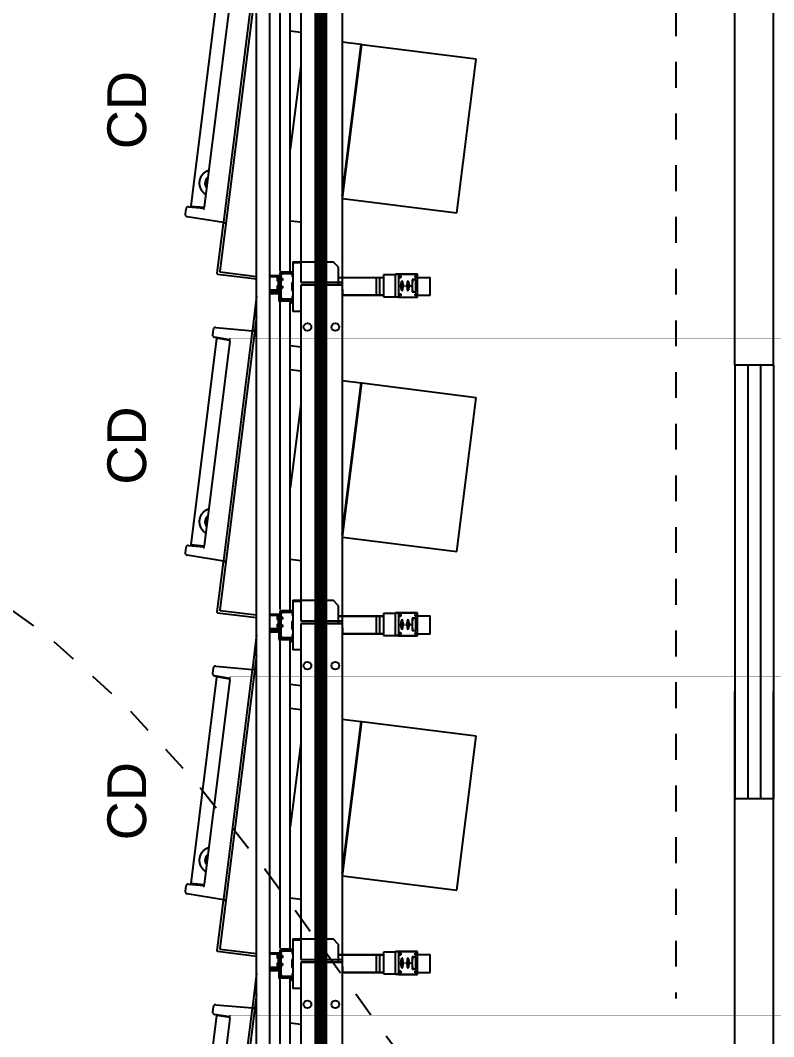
# Model space of a CAD drawing. Extents: x 16 to 124, y 36 to 90.
# Drawn here: x 57.683 to 60.596, y 40.72 to 44.652 of the extents above; entities that cross this region are included whole.
import ezdxf

# ---------------------------------------------------------------- set-up
doc = ezdxf.new("R2010")
doc.units = 0
doc.header["$LTSCALE"] = 0.02
doc.linetypes.add('DASHDOT', pattern=[1, 0.5, -0.25, 0, -0.25])
doc.linetypes.add('DASHED2', pattern=[0.375, 0.25, -0.125])
for name, color, linetype in [('CALHA', 160, 'CONTINUOUS'), ('CAN-ALARME', 10, 'DASHDOT'), ('CAN-SENSOR', 9, 'DASHED2'), ('CARENAGEM', 1, 'CONTINUOUS'), ('ESQUADRIAS', 1, 'CONTINUOUS'), ('PAREDES', 7, 'CONTINUOUS'), ('PISO', 6, 'CONTINUOUS')]:
    doc.layers.add(name, color=color, linetype=linetype)
doc.styles.add('PAVIM', font='swiss.ttf')

# ---------------------------------------------------------------- blocks, each defined once
blk = doc.blocks.new('A$C3C972CB8')
at = {"layer": 'CARENAGEM'}
for p, q in [((0.526, 1.1254), (0.4705, 0.6829)), ((1.1213, 1.0507), (0.526, 1.1254)), ((1.0658, 0.6082), (1.1213, 1.0507)), ((0.0606, 0.898), (0.0606, 0.9469)), ((0.1306, 0.9469), (0.0606, 0.9469)), ((0.1306, 0.9469), (0.1306, 0.898)), ((1.3707, 0.898), (1.3707, 0.9469)), ((1.4407, 0.9469), (1.3707, 0.9469)), ((1.4407, 0.9469), (1.4407, 0.898)), ((0.1367, 0.898), (0.0487, 0.898)), ((0.0487, 0.898), (0.0487, 0.8251)), ((0.0552, 0.8927), (0.0552, 0.8894)), ((0.0602, 0.8894), (0.0602, 0.8927)), ((0.0692, 0.8922), (0.0692, 0.8773)), ((0.1162, 0.8922), (0.0692, 0.8922)), ((0.0692, 0.8913), (0.1162, 0.8913)), ((0.0692, 0.8773), (0.1162, 0.8773)), ((0.1162, 0.8773), (0.1162, 0.8922)), ((0.1252, 0.8927), (0.1252, 0.8894)), ((0.1302, 0.8894), (0.1302, 0.8927)), ((0.1367, 0.8251), (0.1367, 0.898)), ((1.4476, 0.898), (1.3596, 0.898)), ((1.3596, 0.898), (1.3596, 0.8251)), ((1.3661, 0.8927), (1.3661, 0.8894)), ((1.3711, 0.8894), (1.3711, 0.8927)), ((1.3801, 0.8922), (1.3801, 0.8773)), ((1.4271, 0.8922), (1.3801, 0.8922)), ((1.3801, 0.8913), (1.4271, 0.8913)), ((1.3801, 0.8773), (1.4271, 0.8773)), ((1.4271, 0.8773), (1.4271, 0.8922)), ((1.4361, 0.8927), (1.4361, 0.8894)), ((1.4411, 0.8894), (1.4411, 0.8927)), ((1.4476, 0.8251), (1.4476, 0.898)), ((0.0552, 0.8338), (0.0552, 0.8304)), ((0.0602, 0.8304), (0.0602, 0.8338)), ((0.1084, 0.8391), (0.0769, 0.8391)), ((0.1252, 0.8338), (0.1252, 0.8304)), ((0.1302, 0.8304), (0.1302, 0.8338)), ((1.3661, 0.8338), (1.3661, 0.8304)), ((1.3711, 0.8304), (1.3711, 0.8338)), ((1.4193, 0.8392), (1.3878, 0.8392)), ((1.4361, 0.8338), (1.4361, 0.8304)), ((1.4411, 0.8304), (1.4411, 0.8338)), ((0.0487, 0.8251), (0.0487, 0.8134)), ((0.0487, 0.8251), (0.1367, 0.8251)), ((0.1367, 0.8134), (0.0487, 0.8134)), ((0.0506, 0.8134), (0.0506, 0.7663)), ((0.1356, 0.7663), (0.1356, 0.8134)), ((0.1367, 0.8251), (0.1367, 0.8134)), ((1.3596, 0.8251), (1.3596, 0.8134)), ((1.3596, 0.8251), (1.4476, 0.8251)), ((1.3966, 0.8134), (1.3596, 0.8134)), ((1.3607, 0.8134), (1.3607, 0.7663)), ((1.4457, 0.7663), (1.4457, 0.8134)), ((1.4476, 0.8251), (1.4476, 0.8134)), ((0.0506, 0.7663), (0.1356, 0.7663)), ((0.0606, 0.5916), (0.0606, 0.7663)), ((0.0628, 0.7663), (0.0628, 0.5916)), ((0.0628, 0.7509), (0.1283, 0.7509)), ((0.1283, 0.6066), (0.1283, 0.7663)), ((0.1306, 0.7663), (0.1306, 0.6066)), ((1.3607, 0.7663), (1.4457, 0.7663)), ((1.3707, 0.6066), (1.3707, 0.7663)), ((1.3729, 0.7663), (1.3729, 0.6066)), ((1.3729, 0.7509), (1.4384, 0.7509)), ((1.4384, 0.6086), (1.4384, 0.7663)), ((1.4407, 0.7663), (1.4407, 0.6086)), ((0.1283, 0.74), (0.0628, 0.74)), ((1.4384, 0.74), (1.3729, 0.74)), ((0.4701, 0.6799), (0.4609, 0.6066)), ((0.4705, 0.6829), (0.4701, 0.6799)), ((1.0546, 0.6066), (0.4701, 0.6799)), ((1.0658, 0.6082), (0.4705, 0.6829)), ((0.02, 0.5916), (0, 0.5716)), ((0.02, 0.5916), (0.0899, 0.5916)), ((0.0899, 0.6066), (1.389, 0.6066)), ((0.0899, 0.6066), (0.0899, 0.4466)), ((0.0908, 0.6057), (0.0908, 0.4475)), ((1.0656, 0.6066), (1.0658, 0.6082)), ((1.389, 0.6066), (1.4407, 0.6086)), ((1.389, 0.4475), (1.389, 0.6066)), ((0, 0.4159), (0, 0.5716)), ((0.0899, 0.5327), (0.025, 0.5327)), ((0.025, 0.5227), (0.0899, 0.5227)), ((0.0606, 0.5227), (0.0606, 0.5327)), ((0.0628, 0.5327), (0.0628, 0.5227)), ((0.0908, 0.4475), (1.389, 0.4475)), ((0.192, 0.4466), (0.192, 0.4159)), ((0.3247, 0.4059), (0.3298, 0.4466)), ((0.4237, 0.4466), (0.4186, 0.4059)), ((0.552, 0.4466), (0.8764, 0.4059)), ((1.1513, 0.4059), (1.1564, 0.4466)), ((1.3132, 0.4159), (1.3132, 0.4466)), ((0, 0.4159), (0.192, 0.4159)), ((0.0406, 0.4159), (0.0451, 0.4159)), ((0.0406, 0.4159), (0.0406, 0.4159)), ((0.0406, 0.4114), (0.0406, 0.3704)), ((0.0428, 0.3704), (0.0428, 0.4114)), ((0.0458, 0.4081), (0.0436, 0.4081)), ((0.0436, 0.4081), (0.0436, 0.3726)), ((0.0586, 0.4159), (0.0451, 0.4159)), ((0.0451, 0.4136), (0.0586, 0.4136)), ((0.0458, 0.3726), (0.0458, 0.4081)), ((0.0463, 0.4136), (0.0463, 0.3764)), ((0.0586, 0.4136), (0.0586, 0.4159)), ((0.0586, 0.4159), (0.1326, 0.4159)), ((0.0831, 0.4124), (0.1081, 0.4124)), ((0.1326, 0.4159), (0.1326, 0.4136)), ((0.1461, 0.4159), (0.1326, 0.4159)), ((0.1326, 0.4136), (0.1461, 0.4136)), ((0.1448, 0.3764), (0.1448, 0.4136)), ((0.1476, 0.4081), (0.1453, 0.4081)), ((0.1453, 0.4081), (0.1453, 0.3726)), ((0.1461, 0.4159), (0.1506, 0.4159)), ((0.1476, 0.3726), (0.1476, 0.4081)), ((0.1483, 0.4114), (0.1483, 0.3704)), ((0.1506, 0.4159), (0.1506, 0.4159)), ((0.1506, 0.3704), (0.1506, 0.4114)), ((0.1566, 0.4114), (0.1506, 0.4114)), ((0.1556, 0.4059), (0.1511, 0.4059)), ((0.1511, 0.3704), (0.1511, 0.4059)), ((1.3457, 0.4059), (0.1556, 0.4059)), ((0.1566, 0.4114), (0.1606, 0.4114)), ((0.1606, 0.4114), (0.1606, 0.4059)), ((1.3132, 0.4159), (1.3552, 0.4159)), ((1.3502, 0.4059), (1.3457, 0.4059)), ((1.3502, 0.4059), (1.3502, 0.3704)), ((1.3507, 0.4114), (1.3507, 0.3704)), ((1.3529, 0.3704), (1.3529, 0.4114)), ((1.3559, 0.4081), (1.3537, 0.4081)), ((1.3537, 0.4081), (1.3537, 0.3726)), ((1.3687, 0.4159), (1.3552, 0.4159)), ((1.3552, 0.4136), (1.3687, 0.4136)), ((1.3559, 0.3726), (1.3559, 0.4081)), ((1.3564, 0.4136), (1.3564, 0.3764)), ((1.3687, 0.4136), (1.3687, 0.4159)), ((0.1461, 0.3681), (0.0451, 0.3681)), ((0.0451, 0.3659), (0.1461, 0.3659)), ((0.0463, 0.3764), (0.0523, 0.3704)), ((0.0646, 0.3704), (0.0481, 0.3704)), ((0.0536, 0.3259), (0.0536, 0.3659)), ((0.1086, 0.3609), (0.0586, 0.3609)), ((0.0586, 0.3609), (0.0586, 0.3259)), ((0.0606, 0.3609), (0.0606, 0.3589)), ((0.0766, 0.3589), (0.0606, 0.3589)), ((0.0726, 0.3759), (0.0646, 0.3759)), ((0.0646, 0.3759), (0.0726, 0.3759)), ((0.0646, 0.3759), (0.0646, 0.3681)), ((0.0646, 0.3759), (0.0646, 0.3759)), ((0.0726, 0.3759), (0.0726, 0.3681)), ((0.0726, 0.3759), (0.0726, 0.3759)), ((0.0946, 0.3704), (0.0726, 0.3704)), ((0.0766, 0.3609), (0.0766, 0.3589)), ((0.0906, 0.3589), (0.0906, 0.3609)), ((0.0906, 0.3589), (0.1066, 0.3589)), ((0.1026, 0.3759), (0.0946, 0.3759)), ((0.0946, 0.3759), (0.1026, 0.3759)), ((0.0946, 0.3759), (0.0946, 0.3759)), ((0.0946, 0.3681), (0.0946, 0.3759)), ((0.1026, 0.3759), (0.1026, 0.3759)), ((0.1026, 0.3681), (0.1026, 0.3759)), ((0.1431, 0.3704), (0.1026, 0.3704)), ((0.1066, 0.3589), (0.1066, 0.3609)), ((0.1086, 0.3259), (0.1086, 0.3609)), ((0.1136, 0.3659), (0.1136, 0.3259)), ((0.1192, 0.3634), (0.1177, 0.3634)), ((0.1177, 0.3634), (0.1177, 0.3259)), ((0.1506, 0.3634), (0.1192, 0.3634)), ((0.1192, 0.3259), (0.1192, 0.3634)), ((0.1224, 0.3629), (0.1551, 0.3629)), ((0.1224, 0.3259), (0.1224, 0.3629)), ((0.1388, 0.3704), (0.1448, 0.3764)), ((0.1506, 0.3629), (0.1506, 0.3704)), ((0.1551, 0.3659), (1.3462, 0.3659)), ((0.1551, 0.3659), (0.1551, 0.3641)), ((0.1551, 0.3629), (0.1551, 0.3641)), ((0.0956, 0.3259), (1.4057, 0.3259)), ((1.4057, 0.2759), (0.0956, 0.2759)), ((0.1331, 0.2759), (0.2632, 0.2596)), ((0.2135, 0.2759), (1.3471, 0.1337)), ((1.3491, 0.1352), (1.3668, 0.2759)), ((1.358, 0.1253), (1.3768, 0.2759)), ((0.2543, 0.1181), (0.267, 0.26)), ((0.2674, 0.2691), (0.2665, 0.2622)), ((0.2665, 0.2622), (0.2674, 0.2691)), ((0.2691, 0.2588), (1.1562, 0.1476)), ((0.302, 0.1729), (0.2924, 0.1133)), ((0.3044, 0.1728), (0.2962, 0.1218)), ((0.3073, 0.1725), (1.0978, 0.0733)), ((0.2967, 0.1212), (1.0955, 0.021)), ((1.1585, 0.1482), (1.1358, 0.0075)), ((1.1595, 0.1502), (1.1604, 0.1571)), ((1.1604, 0.1571), (1.1595, 0.1502)), ((1.1621, 0.1468), (1.3546, 0.1227)), ((0.2621, 0.1083), (0.2824, 0.1058)), ((1.1007, 0.0729), (1.096, 0.0215)), ((1.0976, 0.0123), (1.1031, 0.0724)), ((1.1055, 0.0025), (1.1258, 0))]:
    blk.add_line(p, q, dxfattribs=at)
for centre in [(0.2529, 0.5806), (0.2529, 0.5266), (0.2529, 0.4726)]:
    blk.add_circle(centre, 0.015, dxfattribs=at)
for centre, radius, start, end in [((0.025, 0.5277), 0.005, 90, 270), ((1.3159, 0.5295), 0.0055, 315.5774, 0), ((0.0451, 0.4114), 0.0045, 90, 180), ((0.0451, 0.4114), 0.00225, 90, 180), ((0.0831, 0.4174), 0.005, 197.4576, 270), ((0.1081, 0.4174), 0.005, 270, 342.5424), ((0.1461, 0.4114), 0.0045, 0, 90), ((0.1461, 0.4114), 0.00225, 0, 90), ((1.3552, 0.4114), 0.0045, 90, 180), ((1.3552, 0.4114), 0.00225, 90, 180), ((0.0451, 0.3704), 0.0045, 180, 270), ((0.0451, 0.3704), 0.00225, 180, 270), ((0.0481, 0.3726), 0.0045, 180, 270), ((0.0481, 0.3726), 0.00225, 180, 270), ((0.0686, 0.3649), 0.01, 216.8699, 323.1301), ((0.0986, 0.3649), 0.01, 216.8699, 323.1301), ((0.1431, 0.3726), 0.0045, 270, 360), ((0.1431, 0.3726), 0.00225, 270, 360), ((0.1461, 0.3704), 0.00225, 270, 0), ((0.1461, 0.3704), 0.0045, 270, 0), ((0.1556, 0.3704), 0.0045, 180, 270), ((0.2635, 0.2625), 0.003, 262.8505, 352.8505), ((0.2695, 0.2618), 0.003, 172.8505, 262.8505), ((1.1565, 0.1505), 0.003, 262.8505, 352.8505), ((1.1625, 0.1498), 0.003, 172.8505, 262.8505), ((1.3473, 0.1355), 0.0018, 262.8505, 352.8505), ((1.355, 0.1256), 0.003, 262.8505, 352.8505)]:
    blk.add_arc(centre, radius, start, end, dxfattribs=at)
at = {"layer": 'CARENAGEM', "extrusion": (7.88861e-31, -1.97383e-45, -1)}
for centre, major_axis in [((0.0577, 0.8927), (0.0025, 0)), ((0.0577, 0.8919), (0.0025, 0)), ((0.0577, 0.8894), (-0.0025, 0)), ((0.1277, 0.8927), (0.0025, 0)), ((0.1277, 0.8919), (0.0025, 0)), ((0.1277, 0.8894), (-0.0025, 0)), ((0.0577, 0.8338), (0.0025, 0)), ((0.0577, 0.8329), (0.0025, 0)), ((0.0577, 0.8304), (-0.0025, 0)), ((0.1277, 0.8338), (0.0025, 0)), ((0.1277, 0.8329), (0.0025, 0)), ((0.1277, 0.8304), (-0.0025, 0))]:
    blk.add_ellipse(centre, major_axis=major_axis, ratio=0.224951, start_param=3.141593, end_param=6.283185, dxfattribs=at)
at = {"layer": 'CARENAGEM', "extrusion": (1.18329e-30, -5.69381e-44, -1)}
for centre in [(0.0581, 0.8902), (0.1281, 0.8902), (1.3682, 0.8902), (1.4382, 0.8902), (0.0581, 0.8312), (0.1281, 0.8312), (1.3682, 0.8313), (1.4382, 0.8313)]:
    blk.add_ellipse(centre, major_axis=(0.00165, 0), ratio=0.224951, start_param=3.141593, end_param=9.424778, dxfattribs=at)
at = {"layer": 'CARENAGEM', "extrusion": (1.18329e-30, -5.69217e-44, -1)}
for centre, start_param, end_param in [((0.0736, 0.8672), 4.352704, 5.304046), ((0.1126, 0.8672), 4.120732, 5.004509), ((1.3837, 0.8672), 4.420269, 5.304046), ((1.4227, 0.8672), 4.120732, 5.072074), ((0.0736, 0.8672), 0.229969, 0.820844), ((0.1126, 0.8672), 2.334587, 2.90467), ((1.3837, 0.8672), 0.236922, 0.807005), ((1.4227, 0.8672), 2.320749, 2.911624)]:
    blk.add_ellipse(centre, major_axis=(0.0125, 0), ratio=0.97437, start_param=start_param, end_param=end_param, dxfattribs=at)
at = {"layer": 'CARENAGEM', "extrusion": (3.9443e-31, -9.86913e-46, -1)}
for centre, start_param, end_param in [((0.0927, 0.8616), 3.141593, 9.424778), ((0.0927, 0.8381), 3.141593, 9.424778), ((0.0927, 0.8607), 3.250092, 4.712389), ((0.0927, 0.8372), 3.250092, 4.712389), ((0.0927, 0.8607), 4.712389, 6.174686), ((0.0927, 0.8372), 4.712389, 6.174686)]:
    blk.add_ellipse(centre, major_axis=(0.018, 0), ratio=0.224951, start_param=start_param, end_param=end_param, dxfattribs=at)
at = {"layer": 'CARENAGEM', "extrusion": (1.18329e-30, -2.96074e-45, -1)}
for centre in [(0.0927, 0.894), (0.0927, 0.8755), (0.0927, 0.8684), (0.0927, 0.8548), (0.0927, 0.8449), (0.0927, 0.8312)]:
    blk.add_ellipse(centre, major_axis=(0.002, 0), ratio=0.224951, start_param=3.141593, end_param=9.424778, dxfattribs=at)
at = {"layer": 'CARENAGEM', "extrusion": (7.88861e-31, -2.01762e-45, -1)}
for centre, major_axis in [((1.3686, 0.8927), (0.0025, 0)), ((1.3686, 0.8919), (0.0025, 0)), ((1.3686, 0.8894), (-0.0025, 0)), ((1.4386, 0.8927), (0.0025, 0)), ((1.4386, 0.8919), (0.0025, 0)), ((1.4386, 0.8894), (-0.0025, 0)), ((1.3686, 0.8338), (0.0025, 0)), ((1.3686, 0.8329), (0.0025, 0)), ((1.3686, 0.8304), (-0.0025, 0)), ((1.4386, 0.8338), (0.0025, 0)), ((1.4386, 0.8329), (0.0025, 0)), ((1.4386, 0.8304), (-0.0025, 0))]:
    blk.add_ellipse(centre, major_axis=major_axis, ratio=0.224951, start_param=3.141593, end_param=6.283185, dxfattribs=at)
at = {"layer": 'CARENAGEM', "extrusion": (7.88861e-31, -2.00667e-45, -1)}
for centre, start_param, end_param in [((1.4036, 0.8616), 3.141593, 9.424778), ((1.4036, 0.8381), 3.141593, 9.424778), ((1.4036, 0.8607), 3.250092, 4.712389), ((1.4036, 0.8372), 3.250092, 4.712389), ((1.4036, 0.8607), 4.712389, 6.174686), ((1.4036, 0.8372), 4.712389, 6.174686)]:
    blk.add_ellipse(centre, major_axis=(0.018, 0), ratio=0.224951, start_param=start_param, end_param=end_param, dxfattribs=at)
at = {"layer": 'CARENAGEM', "extrusion": (1.18329e-30, -3.01e-45, -1)}
for centre in [(1.4036, 0.894), (1.4036, 0.8755), (1.4036, 0.8684), (1.4036, 0.8548), (1.4036, 0.8449), (1.4036, 0.8313)]:
    blk.add_ellipse(centre, major_axis=(0.002, 0), ratio=0.224951, start_param=3.141593, end_param=9.424778, dxfattribs=at)
at = {"layer": 'CARENAGEM'}
for centre, start_param, end_param in [((1.0056, 0.1042), 0.752586, 2.389007), ((1.0058, 0.1062), 0.860792, 2.280801)]:
    blk.add_ellipse(centre, major_axis=(-0.0278, 0.0035), ratio=0.999391, start_param=start_param, end_param=end_param, dxfattribs=at)
for points, degree, knots in [([(0.3073, 0.1725), (0.3071, 0.1725), (0.3069, 0.1725), (0.3067, 0.1726), (0.3065, 0.1726), (0.3063, 0.1726), (0.3061, 0.1726), (0.3059, 0.1726), (0.3057, 0.1727), (0.3054, 0.1727), (0.3052, 0.1727), (0.305, 0.1727), (0.3048, 0.1727), (0.3046, 0.1728), (0.3044, 0.1728), (0.3042, 0.1728), (0.304, 0.1728), (0.3038, 0.1728), (0.3036, 0.1728), (0.3034, 0.1728), (0.3032, 0.1729), (0.303, 0.1729), (0.3028, 0.1729), (0.3026, 0.1729), (0.3024, 0.1729), (0.3022, 0.1729), (0.302, 0.1729), (0.3018, 0.1729), (0.3017, 0.1729), (0.3015, 0.1729), (0.3013, 0.1729), (0.3011, 0.1729), (0.301, 0.1729), (0.3008, 0.1729), (0.3006, 0.1729), (0.3005, 0.1729), (0.3003, 0.1729), (0.3002, 0.1729), (0.3, 0.1729), (0.2999, 0.1729), (0.2997, 0.1729), (0.2996, 0.1729), (0.2995, 0.1729), (0.2993, 0.1729), (0.2992, 0.1729), (0.2991, 0.1728), (0.299, 0.1728), (0.2989, 0.1728), (0.2988, 0.1728), (0.2987, 0.1728), (0.2986, 0.1728), (0.2985, 0.1728), (0.2984, 0.1728), (0.2984, 0.1728), (0.2983, 0.1728), (0.2982, 0.1728), (0.2982, 0.1727), (0.2981, 0.1727), (0.2981, 0.1727), (0.2981, 0.1727), (0.298, 0.1727), (0.298, 0.1727), (0.298, 0.1727), (0.298, 0.1727), (0.298, 0.1727), (0.298, 0.1727)], 1, [0, 0, 0.200219, 0.400438, 0.600656, 0.800875, 1.001094, 1.217587, 1.434081, 1.650574, 1.867067, 2.08356, 2.300054, 2.516547, 2.73304, 2.949533, 3.166027, 3.38252, 3.599013, 3.815506, 4.032, 4.243984, 4.455968, 4.667952, 4.879936, 5.091921, 5.303905, 5.515889, 5.727873, 5.939857, 6.151842, 6.363826, 6.57581, 6.787794, 6.999778, 7.211763, 7.423747, 7.634351, 7.844955, 8.05556, 8.266164, 8.476768, 8.687372, 8.897977, 9.108581, 9.319185, 9.52979, 9.740394, 9.950998, 10.161602, 10.372207, 10.582811, 10.763907, 10.945002, 11.126098, 11.307193, 11.488289, 11.669385, 11.85048, 12.015872, 12.181264, 12.346656, 12.512048, 12.677439, 12.842831, 12.982571, 13.034543, 13.034543]), ([(0.2543, 0.1181), (0.2543, 0.1181), (0.2543, 0.1181), (0.2542, 0.117), (0.2543, 0.1159), (0.2549, 0.1137), (0.2554, 0.1126), (0.2569, 0.1108), (0.2578, 0.11), (0.2598, 0.1089), (0.2609, 0.1085), (0.2621, 0.1083)], 3, [-0.027135, -0.027135, -0.027135, -0.027135, 0, 0, 3.29064, 3.29064, 6.80644, 6.80644, 10.322241, 10.322241, 13.838041, 13.838041, 13.838041, 13.838041]), ([(0.2977, 0.1309), (0.2975, 0.1309), (0.2973, 0.1309), (0.297, 0.1309), (0.2968, 0.1309), (0.2966, 0.1309), (0.2964, 0.131), (0.2962, 0.131), (0.2959, 0.131), (0.2957, 0.131), (0.2955, 0.131), (0.2953, 0.1311), (0.2953, 0.1311)], 1, [2.902778, 2.902778, 3.094495, 3.327121, 3.559747, 3.792373, 4.024998, 4.26496, 4.504921, 4.744882, 4.984843, 5.224804, 5.464765, 5.490344, 5.490344]), ([(0.2967, 0.1212), (0.2966, 0.1212), (0.2966, 0.1213), (0.2965, 0.1213), (0.2965, 0.1213), (0.2965, 0.1213), (0.2964, 0.1213), (0.2964, 0.1214), (0.2964, 0.1214), (0.2963, 0.1214), (0.2963, 0.1214), (0.2963, 0.1215), (0.2963, 0.1215), (0.2962, 0.1215), (0.2962, 0.1216), (0.2962, 0.1216), (0.2962, 0.1217), (0.2962, 0.1217), (0.2962, 0.1217), (0.2962, 0.1217), (0.2962, 0.1218), (0.2962, 0.1218), (0.2962, 0.1218), (0.2962, 0.1218), (0.2962, 0.1218), (0.2962, 0.1218), (0.2962, 0.1218), (0.2962, 0.1218)], 1, [0, 0, 0.0419879, 0.0839759, 0.1259638, 0.1668939, 0.2078241, 0.2487542, 0.2896843, 0.3303095, 0.3709346, 0.4115598, 0.4521849, 0.4928044, 0.5334239, 0.5740434, 0.614663, 0.6540309, 0.6933989, 0.7210082, 0.734611, 0.7482139, 0.7608778, 0.7735418, 0.7905417, 0.8075415, 0.8245414, 0.8466684, 0.8687953, 0.8687953]), ([(0.2824, 0.1058), (0.2836, 0.1056), (0.2847, 0.1057), (0.287, 0.1063), (0.2881, 0.1069), (0.2899, 0.1083), (0.2907, 0.1092), (0.2918, 0.1111), (0.2922, 0.1122), (0.2924, 0.1133), (0.2924, 0.1133), (0.2924, 0.1133)], 3, [0, 0, 0, 0, 3.5158, 3.5158, 7.031601, 7.031601, 10.547401, 10.547401, 13.819644, 13.819644, 13.865025, 13.865025, 13.865025, 13.865025]), ([(0.9574, 0.0909), (0.9575, 0.0905), (0.9577, 0.0898), (0.9579, 0.089), (0.9582, 0.0883), (0.9584, 0.0875), (0.9587, 0.0867), (0.959, 0.086), (0.9593, 0.0853), (0.9596, 0.0845), (0.9599, 0.0838), (0.9602, 0.0831), (0.9606, 0.0823), (0.9609, 0.0816), (0.9613, 0.0809), (0.9617, 0.0802), (0.9621, 0.0795), (0.9625, 0.0788), (0.9629, 0.0781), (0.9633, 0.0774), (0.9637, 0.0768), (0.9642, 0.0761), (0.9646, 0.0754), (0.9651, 0.0748), (0.9656, 0.0742), (0.9661, 0.0735), (0.9666, 0.0729), (0.9671, 0.0723), (0.9676, 0.0717), (0.9681, 0.0711), (0.9686, 0.0705), (0.9692, 0.0699), (0.9697, 0.0693), (0.9703, 0.0687), (0.9709, 0.0682), (0.9714, 0.0676), (0.972, 0.0671), (0.9726, 0.0665), (0.9732, 0.066), (0.9738, 0.0655), (0.9745, 0.065), (0.9751, 0.0645), (0.9757, 0.064), (0.9764, 0.0636), (0.977, 0.0631), (0.9777, 0.0626), (0.9784, 0.0622), (0.979, 0.0618), (0.9797, 0.0614), (0.9804, 0.0609), (0.9811, 0.0605), (0.9818, 0.0602), (0.9825, 0.0598), (0.9832, 0.0594), (0.9839, 0.0591), (0.9847, 0.0587), (0.9854, 0.0584), (0.9861, 0.0581), (0.9869, 0.0578), (0.9876, 0.0575), (0.9884, 0.0572), (0.9891, 0.0569), (0.9899, 0.0567), (0.9906, 0.0564), (0.9914, 0.0562), (0.9922, 0.056), (0.9929, 0.0558), (0.9937, 0.0556), (0.9945, 0.0554), (0.9953, 0.0552), (0.9961, 0.0551), (0.9968, 0.0549), (0.9976, 0.0548), (0.9984, 0.0547), (0.9992, 0.0546), (1, 0.0545), (1.0008, 0.0544), (1.0016, 0.0543), (1.0024, 0.0542), (1.0032, 0.0542), (1.004, 0.0542), (1.0048, 0.0542), (1.0056, 0.0541), (1.0064, 0.0542), (1.0072, 0.0542), (1.008, 0.0542), (1.0088, 0.0543), (1.0096, 0.0543), (1.0104, 0.0544), (1.0112, 0.0545), (1.012, 0.0546), (1.0128, 0.0547), (1.0136, 0.0548), (1.0144, 0.0549), (1.0151, 0.0551), (1.0159, 0.0552), (1.0167, 0.0554), (1.0175, 0.0556), (1.0183, 0.0558), (1.019, 0.056), (1.0198, 0.0562), (1.0206, 0.0564), (1.0213, 0.0567), (1.0221, 0.0569), (1.0228, 0.0572), (1.0236, 0.0575), (1.0243, 0.0578), (1.0251, 0.0581), (1.0258, 0.0584), (1.0265, 0.0587), (1.0273, 0.0591), (1.028, 0.0594), (1.0287, 0.0598), (1.0294, 0.0602), (1.0301, 0.0606), (1.0308, 0.061), (1.0315, 0.0614), (1.0322, 0.0618), (1.0328, 0.0622), (1.0335, 0.0627), (1.0342, 0.0631), (1.0348, 0.0636), (1.0355, 0.064), (1.0361, 0.0645), (1.0367, 0.065), (1.0373, 0.0655), (1.038, 0.066), (1.0386, 0.0666), (1.0392, 0.0671), (1.0398, 0.0676), (1.0403, 0.0682), (1.0409, 0.0687), (1.0415, 0.0693), (1.042, 0.0699), (1.0426, 0.0705), (1.0431, 0.0711), (1.0436, 0.0717), (1.0441, 0.0723), (1.0446, 0.0729), (1.0451, 0.0735), (1.0456, 0.0742), (1.0461, 0.0748), (1.0466, 0.0755), (1.047, 0.0761), (1.0474, 0.0768), (1.0479, 0.0775), (1.0483, 0.0782), (1.0487, 0.0788), (1.0491, 0.0794)], 1, [3.527144, 3.527144, 3.535478, 3.551478, 3.567478, 3.583478, 3.599477, 3.615477, 3.631477, 3.647476, 3.663476, 3.679476, 3.695475, 3.711475, 3.727475, 3.743474, 3.759474, 3.775474, 3.791474, 3.807474, 3.823473, 3.839473, 3.855473, 3.871473, 3.887473, 3.903473, 3.919473, 3.935473, 3.951473, 3.967472, 3.983472, 3.999472, 4.015472, 4.031472, 4.047472, 4.063472, 4.079472, 4.095472, 4.111472, 4.127472, 4.143472, 4.159472, 4.175472, 4.191472, 4.207473, 4.223473, 4.239473, 4.255473, 4.271473, 4.287473, 4.303473, 4.319473, 4.335474, 4.351474, 4.367474, 4.383474, 4.399474, 4.415474, 4.431475, 4.447475, 4.463475, 4.479476, 4.495476, 4.511476, 4.527476, 4.543477, 4.559477, 4.575477, 4.591478, 4.607478, 4.623478, 4.639479, 4.655479, 4.671479, 4.68748, 4.70348, 4.71948, 4.735481, 4.751481, 4.767481, 4.783482, 4.799482, 4.815483, 4.831483, 4.847483, 4.863484, 4.879484, 4.895485, 4.911485, 4.927485, 4.943486, 4.959486, 4.975486, 4.991487, 5.007487, 5.023488, 5.039488, 5.055488, 5.071489, 5.087489, 5.103489, 5.11949, 5.13549, 5.15149, 5.16749, 5.183491, 5.199491, 5.215491, 5.231492, 5.247492, 5.263492, 5.279493, 5.295493, 5.311493, 5.327493, 5.343494, 5.359494, 5.375494, 5.391494, 5.407494, 5.423495, 5.439495, 5.455495, 5.471495, 5.487495, 5.503495, 5.519495, 5.535495, 5.551495, 5.567495, 5.583495, 5.599496, 5.615496, 5.631496, 5.647496, 5.663496, 5.679496, 5.695496, 5.711496, 5.727496, 5.743496, 5.759495, 5.775495, 5.791495, 5.807495, 5.823495, 5.839495, 5.855495, 5.871494, 5.885424, 5.885424]), ([(1.1069, 0.0712), (1.1069, 0.0712), (1.1069, 0.0712), (1.1069, 0.0713), (1.1069, 0.0713), (1.1069, 0.0713), (1.1068, 0.0713), (1.1068, 0.0713), (1.1068, 0.0713), (1.1068, 0.0713), (1.1067, 0.0713), (1.1067, 0.0713), (1.1067, 0.0714), (1.1066, 0.0714), (1.1066, 0.0714), (1.1065, 0.0714), (1.1065, 0.0714), (1.1064, 0.0715), (1.1063, 0.0715), (1.1063, 0.0715), (1.1062, 0.0715), (1.1061, 0.0716), (1.106, 0.0716), (1.1059, 0.0716), (1.1058, 0.0717), (1.1058, 0.0717), (1.1057, 0.0717), (1.1056, 0.0717), (1.1054, 0.0718), (1.1053, 0.0718), (1.1052, 0.0719), (1.1051, 0.0719), (1.1049, 0.0719), (1.1048, 0.072), (1.1047, 0.072), (1.1045, 0.072), (1.1044, 0.0721), (1.1043, 0.0721), (1.1041, 0.0722), (1.1039, 0.0722), (1.1038, 0.0722), (1.1036, 0.0723), (1.1034, 0.0723), (1.1032, 0.0724), (1.1031, 0.0724), (1.1029, 0.0725), (1.1027, 0.0725), (1.1025, 0.0725), (1.1023, 0.0726), (1.1021, 0.0726), (1.1019, 0.0727), (1.1017, 0.0727), (1.1015, 0.0727), (1.1013, 0.0728), (1.1011, 0.0728), (1.1009, 0.0729), (1.1007, 0.0729), (1.1005, 0.0729), (1.1003, 0.073), (1.1001, 0.073), (1.0999, 0.073), (1.0997, 0.0731), (1.0995, 0.0731), (1.0993, 0.0731), (1.0991, 0.0732), (1.0989, 0.0732), (1.0986, 0.0732), (1.0984, 0.0732), (1.0982, 0.0733), (1.098, 0.0733), (1.0978, 0.0733)], 1, [11.287326, 11.287326, 11.347666, 11.479103, 11.610541, 11.741979, 11.873417, 12.019793, 12.16617, 12.312547, 12.458923, 12.6053, 12.751676, 12.898053, 13.044429, 13.190806, 13.337183, 13.503495, 13.669808, 13.836121, 14.002433, 14.168746, 14.335059, 14.501372, 14.667684, 14.833997, 15.00031, 15.166623, 15.360061, 15.553499, 15.746938, 15.940376, 16.133814, 16.327253, 16.520691, 16.714129, 16.907568, 17.101006, 17.294444, 17.487883, 17.704962, 17.922041, 18.13912, 18.356199, 18.573278, 18.790357, 19.007436, 19.224515, 19.441594, 19.658673, 19.875752, 20.092831, 20.30991, 20.52293, 20.73595, 20.94897, 21.161989, 21.375009, 21.588029, 21.801049, 22.014069, 22.227089, 22.440109, 22.653129, 22.866148, 23.079168, 23.292188, 23.505208, 23.712646, 23.920084, 24.127522, 24.33496, 24.33496]), ([(1.096, 0.0215), (1.096, 0.0215), (1.096, 0.0214), (1.096, 0.0214), (1.096, 0.0214), (1.096, 0.0214), (1.096, 0.0214), (1.096, 0.0214), (1.096, 0.0214), (1.096, 0.0214), (1.096, 0.0213), (1.096, 0.0213), (1.096, 0.0213), (1.0959, 0.0212), (1.0959, 0.0212), (1.0959, 0.0212), (1.0959, 0.0211), (1.0958, 0.0211), (1.0958, 0.0211), (1.0958, 0.0211), (1.0957, 0.0211), (1.0957, 0.021), (1.0956, 0.021), (1.0956, 0.021), (1.0956, 0.021), (1.0955, 0.021), (1.0955, 0.021)], 1, [0, 0, 0.0626187, 0.09388, 0.1065253, 0.1191706, 0.1318049, 0.1444393, 0.1613001, 0.1781609, 0.1950217, 0.2249463, 0.2548709, 0.2977034, 0.340536, 0.3833685, 0.4231744, 0.4629803, 0.5027861, 0.542592, 0.5832112, 0.6238303, 0.6644495, 0.7050686, 0.7460327, 0.7869968, 0.8279608, 0.8689249, 0.8689249]), ([(1.0993, 0.0302), (1.0992, 0.0302), (1.099, 0.0302), (1.0988, 0.0303), (1.0986, 0.0303), (1.0984, 0.0304), (1.0982, 0.0304), (1.098, 0.0304), (1.0978, 0.0305), (1.0975, 0.0305), (1.0973, 0.0305), (1.0971, 0.0306), (1.0969, 0.0306), (1.0969, 0.0306)], 1, [21.441958, 21.441958, 21.467705, 21.698529, 21.929352, 22.160176, 22.391, 22.621824, 22.852647, 23.083471, 23.314295, 23.545119, 23.775943, 24.006766, 24.026551, 24.026551]), ([(1.0976, 0.0123), (1.0976, 0.0123), (1.0976, 0.0123), (1.0975, 0.0112), (1.0977, 0.0101), (1.0983, 0.0079), (1.0988, 0.0068), (1.1003, 0.005), (1.1012, 0.0042), (1.1032, 0.0031), (1.1043, 0.0027), (1.1055, 0.0025)], 3, [-0.045381, -0.045381, -0.045381, -0.045381, 0, 0, 3.272243, 3.272243, 6.788044, 6.788044, 10.303844, 10.303844, 13.819644, 13.819644, 13.819644, 13.819644]), ([(1.1258, 0), (1.1269, -0.0001), (1.1281, -0.0001), (1.1304, 0.0005), (1.1314, 0.0011), (1.1333, 0.0025), (1.1341, 0.0034), (1.1352, 0.0053), (1.1356, 0.0064), (1.1358, 0.0075), (1.1358, 0.0075), (1.1358, 0.0075)], 3, [0, 0, 0, 0, 3.5158, 3.5158, 7.031601, 7.031601, 10.547401, 10.547401, 13.838041, 13.838041, 13.865175, 13.865175, 13.865175, 13.865175])]:
    blk.add_open_spline(points, degree=degree, knots=knots, dxfattribs=at)
blk.add_open_spline([(1.096, 0.0215), (1.096, 0.0215), (1.096, 0.0215), (1.096, 0.0215), (1.096, 0.0215), (1.096, 0.0215)], degree=1, dxfattribs=at)

msp = doc.modelspace()

# ---------------------------------------------------------------- linework, layer by layer
at = {"layer": 'CALHA', "const_width": 0.05}
msp.add_lwpolyline([(58.8448, 47.55915), (58.8448, 37.09006)], dxfattribs=at)
at = {"layer": 'CAN-ALARME'}
msp.add_line((60.21833, 45.69108), (60.21833, 40.86763), dxfattribs=at)
at = {"layer": 'CAN-SENSOR'}
msp.add_open_spline([(54.6023, 43.08492), (58.79196, 43.32916), (58.51458, 40.31909), (60.44636, 39.51198)], degree=3, dxfattribs=at)
at = {"layer": 'ESQUADRIAS'}
for p, q in [((60.44636, 43.31829), (60.44636, 41.63942)), ((60.59636, 43.31829), (60.44636, 43.31829)), ((60.49636, 43.31829), (60.49636, 41.63942)), ((60.54636, 41.63942), (60.54636, 43.31829)), ((60.59636, 43.31829), (60.59636, 41.63942)), ((60.59636, 41.63942), (60.44636, 41.63942))]:
    msp.add_line(p, q, dxfattribs=at)
at = {"layer": 'PAREDES'}
for p, q in [((60.59636, 43.31829), (60.59636, 50.23198)), ((60.44636, 43.31829), (60.44636, 48.82198)), ((60.44636, 37.51411), (60.44636, 42.05465)), ((60.59636, 37.45198), (60.59636, 42.05465))]:
    msp.add_line(p, q, dxfattribs=at)

# ---------------------------------------------------------------- block references
at = {"layer": 'CARENAGEM', "rotation": 270}
for p in [(58.32049, 45.02812), (58.32049, 43.71802), (58.32049, 42.40793), (58.32049, 41.09784)]:
    msp.add_blockref('A$C3C972CB8', p, dxfattribs=at)

# ---------------------------------------------------------------- texts
at = {"layer": 'PISO', "style": 'PAVIM'}
for p in [(58.16919, 44.15329), (58.16919, 42.85533), (58.16919, 41.47946)]:
    msp.add_text('CD', height=0.15, rotation=90, dxfattribs=at).set_placement(p)

doc.saveas('drawing.dxf')
